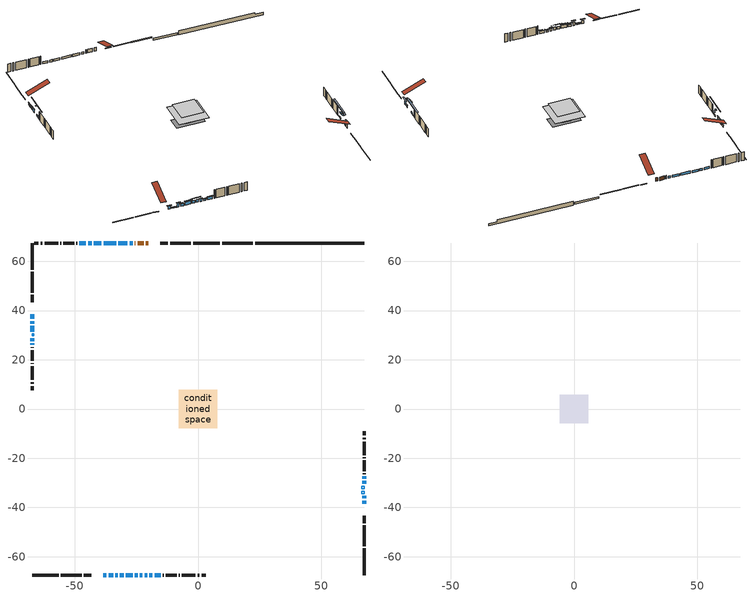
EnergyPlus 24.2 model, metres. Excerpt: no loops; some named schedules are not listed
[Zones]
conditioned space
 floor outside (Floor1 construction): -0.98,-0.98 -0.98,0.98 0.98,0.98 0.98,-0.98 z1.07
 floor outside (Floor2 construction): -1,-1 -1,1 1,1 1,-1 z1.07
 floor adiabatic (Floor4 construction): -2.47,-2.47 -2.47,2.47 2.47,2.47 2.47,-2.47 z1.07
 floor adiabatic (AdiabaticFloorConstruction): -7.79,-7.79 -7.79,7.79 7.79,7.79 7.79,-7.79 z3.51
 floor foundation (Slab1 construction): -7.39,-3.65 -7.39,3.65 7.39,3.65 7.39,-3.65 z-1.37
 floor foundation (Slab2 construction): -2.47,-2.47 -2.47,2.47 2.47,2.47 2.47,-2.47 z-0.87
 wall outside (RimJoist1 construction): 8.86,67.41 -1.97,67.41 / -67.41,-67.41 -56.58,-67.41 / -67.41,67.41 -67.41,56.58 / 67.41,-67.41 67.41,-56.58 z1.07:1.37
 wall outside (RimJoist2 construction): -2.9,67.41 -11.3,67.41 / -55.66,-67.41 -47.25,-67.41 / -67.41,55.66 -67.41,47.25 / 67.41,-55.66 67.41,-47.25 z1.07:1.37
 wall outside (RimJoist3 construction): -12.23,67.41 -15.29,67.41 / -46.33,-67.41 -43.26,-67.41 / -67.41,46.33 -67.41,43.26 / 67.41,-46.33 67.41,-43.26 z1.07:1.37
 wall outside (AdiabaticWallConstruction 1): -20.17,67.41 -21.17,67.41 / -22.1,67.41 -24.48,67.41 / -25.41,67.41 -25.64,67.41 z1.07:3.1
 wall outside (AdiabaticWallConstruction): 67.41,-38.38 67.41,-37.16 / -33.58,-67.41 -32.66,-67.41 z1.07:3.2; -67.41,38.38 -67.41,36.55 z1.07:2.14; -67.41,35.62 -67.41,34.71 / -21.62,-67.41 -20.7,-67.41 / -17.62,-67.41 -15.18,-67.41 z1.07:2.59; -38.38,-67.41 -37.26,-67.41 / -25.61,-67.41 -24.49,-67.41 z1.07:2.75; -36.34,-67.41 -34.5,-67.41 z1.07:1.38; -26.56,67.41 -27.78,67.41 / -28.71,67.41 -32.37,67.41 / -33.3,67.41 -38.33,67.41 / 67.41,-36.23 67.41,-35.32 / -31.73,-67.41 -30.21,-67.41 / -39.26,67.41 -42.3,67.41 / -43.23,67.41 -44.57,67.41 / -45.5,67.41 -48.16,67.41 z1.07:2.29; -29.28,-67.41 -26.54,-67.41 z1.07:2.9; -67.41,33.78 -67.41,31.39 / -23.56,-67.41 -22.54,-67.41 z1.07:2.8; 67.41,-30.42 67.41,-29.2 / -67.41,28.79 -67.41,27.57 / -19.77,-67.41 -18.55,-67.41 / -67.41,26.64 -67.41,26.03 z1.07:1.99; 67.41,-28.27 67.41,-27.35 z1.07:1.48
 wall outside (Wall1 construction): -49.09,67.41 -49.35,67.41 / -14.26,-67.41 -14,-67.41 / -67.41,25.1 -67.41,24.84 / 67.41,-26.43 67.41,-26.17 z1.07:5.95
 wall outside (Wall2 construction): -50.28,67.41 -54.66,67.41 / -13.07,-67.41 -8.68,-67.41 / -67.41,23.91 -67.41,19.53 / 67.41,-25.24 67.41,-20.85 z1.07:5.95
 wall outside (Wall3 construction): -55.59,67.41 -55.86,67.41 / -7.76,-67.41 -7.48,-67.41 / -67.41,18.6 -67.41,18.33 / 67.41,-19.93 67.41,-19.65 z1.07:5.95
 wall outside (Wall4 construction): -56.79,67.41 -62.31,67.41 / -6.55,-67.41 -1.04,-67.41 / -67.41,17.4 -67.41,11.88 / 67.41,-18.72 67.41,-13.21 z1.07:5.95
 wall outside (Wall5 construction): -63.24,67.41 -63.93,67.41 / -0.11,-67.41 0.58,-67.41 / -67.41,10.95 -67.41,10.26 / 67.41,-12.28 67.41,-11.59 z1.07:5.95
 wall outside (Wall6 construction): -64.86,67.41 -66.48,67.41 / 1.51,-67.41 3.14,-67.41 / -67.41,9.33 -67.41,7.71 / 67.41,-10.66 67.41,-9.03 z1.07:5.95
 wall foundation (FoundationWall1 construction): 23.22,67.41,-1.37 23.22,67.41,1.07 62.99,67.41,1.07 62.99,67.41,-0.02 67.41,67.41,-0.02 67.41,67.41,-1.37
 wall foundation (FoundationWall2 construction): 22.29,67.41 9.79,67.41 z-0.87:0.3
 window (WindowConstruction): 67.41,-38.38 67.41,-37.16 z1.07:3.2
 window (WindowConstruction 9): -67.41,38.38 -67.41,36.55 z1.07:2.14
 window (WindowConstruction 10): -67.41,35.62 -67.41,34.71 z1.07:2.59
 window (WindowConstruction 17): -38.38,-67.41 -37.26,-67.41 z1.07:2.75
 window (WindowConstruction 18): -36.33,-67.41 -34.51,-67.41 z1.07:1.37
 window (WindowConstruction 19): -26.56,67.41 -27.78,67.41 z1.07:2.29
 window (WindowConstruction 11): -28.71,67.41 -32.37,67.41 z1.07:2.29
 window (WindowConstruction 12): -33.3,67.41 -38.33,67.41 z1.07:2.29
 window (WindowConstruction 13): -33.58,-67.41 -32.66,-67.41 z1.07:3.2
 window (WindowConstruction 1): 67.41,-36.23 67.41,-35.32 z1.07:2.29
 window (WindowConstruction 14): -31.73,-67.41 -30.21,-67.41 z1.07:2.29
 window (WindowConstruction 15): -29.28,-67.41 -26.54,-67.41 z1.07:2.9
 window (WindowConstruction 16): -67.41,33.78 -67.41,31.39 z1.07:2.8
 window (WindowConstruction 24): -25.61,-67.41 -24.49,-67.41 z1.07:2.75
 window (WindowConstruction 20): 67.41,-30.42 67.41,-29.2 z1.07:1.98
 window (WindowConstruction 2): -39.26,67.41 -42.3,67.41 z1.07:2.29
 window (WindowConstruction 21): 67.41,-28.27 67.41,-27.36 z1.07:1.48
 window (WindowConstruction 22): -23.56,-67.41 -22.54,-67.41 z1.07:2.8
 window (WindowConstruction 23): -67.41,28.79 -67.41,27.57 z1.07:1.98
 window (WindowConstruction 3): -43.23,67.41 -44.57,67.41 z1.07:2.29
 window (WindowConstruction 4): -45.5,67.41 -48.16,67.41 z1.07:2.29
 window (WindowConstruction 5): -21.62,-67.41 -20.7,-67.41 z1.07:2.59
 window (WindowConstruction 6): -19.77,-67.41 -18.55,-67.41 z1.07:1.98
 window (WindowConstruction 7): -17.62,-67.41 -15.19,-67.41 z1.07:2.59
 window (WindowConstruction 8): -67.41,26.64 -67.41,26.03 z1.07:1.98
 door (Door): -20.17,67.41 -21.17,67.41 z1.07:3.1
 door (Door 1): -22.1,67.41 -24.48,67.41 z1.07:3.1
 door (Door 2): -25.41,67.41 -25.63,67.41 z1.07:3.1
 ceiling adiabatic (AdiabaticFloorConstruction): 7.79,-7.79 7.79,7.79 -7.79,7.79 -7.79,-7.79 z3.51
 roof outside (AdiabaticRoofConstruction): -67.41,29.71,5.95 -66.72,29.71,6.23 -66.72,30.46,6.23 -67.41,30.46,5.95; 67.41,-33.33,5.95 66.44,-33.33,6.35 66.44,-34.39,6.35 67.41,-34.39,5.95; 67.41,-31.35,5.95 66.44,-31.35,6.35 66.44,-32.4,6.35 67.41,-32.4,5.95
 skylight (SkylightConstruction): -67.41,29.72,5.95 -66.72,29.72,6.23 -66.72,30.46,6.23 -67.41,30.46,5.95
 skylight (SkylightConstruction 1): 67.41,-33.33,5.95 66.44,-33.33,6.35 66.44,-34.39,6.35 67.41,-34.39,5.95
 skylight (SkylightConstruction 2): 67.41,-31.35,5.95 66.44,-31.35,6.35 66.44,-32.4,6.35 67.41,-32.4,5.95
attic - vented
 floor to conditioned space (Floor3 construction Reversed): -5.81,-5.81 -5.81,5.81 5.81,5.81 5.81,-5.81 z5.95
 roof outside (Roof1 construction): -19.24,67.41,5.95 -19.24,56.24,10.6 -16.22,56.24,10.6 -16.22,67.41,5.95; -39.31,-67.41,5.95 -39.31,-56.24,10.6 -42.33,-56.24,10.6 -42.33,-67.41,5.95; -67.41,39.31,5.95 -56.24,39.31,10.6 -56.24,42.33,10.6 -67.41,42.33,5.95; 67.41,-39.31,5.95 56.24,-39.31,10.6 56.24,-42.33,10.6 67.41,-42.33,5.95
shading: 67.41,-35.94 67.41,-39.6 68.02,-39.6 68.02,-35.94 z4.42; -67.41,36.25 -67.41,38.68 -67.71,38.68 -67.71,36.25 z2.44; -67.41,34.41 -67.41,35.92 -68.02,35.92 -68.02,34.41 z2.89; -36.65,-67.41 -38.99,-67.41 -38.99,-68.02 -36.65,-68.02 z3.36; -34.21,-67.41 -36.63,-67.41 -36.63,-68.02 -34.21,-68.02 z1.67; -32.05,-67.41 -34.19,-67.41 -34.19,-68.02 -32.05,-68.02 z3.81; 67.41,-35.02 67.41,-36.53 68.02,-36.53 68.02,-35.02 z2.59; -29.6,-67.41 -32.34,-67.41 -32.34,-67.71 -29.6,-67.71 z2.9; -25.93,-67.41 -29.89,-67.41 -29.89,-67.71 -25.93,-67.71 z3.51; -67.41,31.09 -67.41,34.08 -67.71,34.08 -67.71,31.09 z3.1; -23.27,-67.41 -26.83,-67.41 -26.83,-67.71 -23.27,-67.71 z3.97; 67.41,-24.32 67.41,-35.3 68.02,-35.3 68.02,-24.32 z6.86; 67.41,-21.56 67.41,-34.06 68.02,-34.06 68.02,-21.56 z7.27; -21.33,-67.41 -24.78,-67.41 -24.78,-67.71 -21.33,-67.71 z4.02; -67.41,21.47 -67.41,34.89 -67.71,34.89 -67.71,21.47 z8.08; -20.4,-67.41 -21.91,-67.41 -21.91,-68.02 -20.4,-68.02 z2.89; -18.25,-67.41 -20.07,-67.41 -20.07,-68.02 -18.25,-68.02 z2.28; -14.89,-67.41 -17.92,-67.41 -17.92,-67.71 -14.89,-67.71 z2.89; -67.41,25.73 -67.41,26.94 -68.02,26.94 -68.02,25.73 z2.28
[Building]
Building 1: Terrain=Suburbs
[Site:Location]
Vancouver Intl AP_BC: Latitude {deg}=49.19; Longitude {deg}=-123.18; Time Zone {hr}=-8; Elevation {m}=4; Keep Site Location Information=Yes
[Site:GroundTemperature:Shallow]
8.06451, 6.96315, 6.87495, 7.3976, 9.49575, 11.5841, 13.3946, 14.5416, 14.639, 13.7062, 11.9418, 9.91751
[Site:WaterMainsTemperature]
Calculation Method=Schedule; Temperature Schedule=mains temperature schedule
[Material] Roughness=Rough; Thermal Absorptance=0.9
Name | Thickness {m} | Conductivity {W/m-K} | Density {kg/m3} | Specific Heat {J/kg-K} | Solar Absorptance | Visible Absorptance
asphalt or fiberglass shingles | 0.00635 | 0.162714 | 1121.4 | 1465.45 | 0.4 | 0.4
asphalt or fiberglass shingles 1 | 0.00635 | 0.162714 | 1121.4 | 1465.45 | 0.7 | 0.7
ceiling loosefill ins | 0.254 | 0.0480833 | 16.02 | 1046.75 | 0.7 | 0.7
ceiling stud and cavity | 0.1397 | 0.13334 | 65.682 | 1177.47 | 0.7 | 0.7
concrete 4.0 in. | 0.1016 | 1.803125 | 2242.8 | 837.4 | 0.7 | 0.7
concrete 8.0 in. | 0.2032 | 1.803125 | 2242.8 | 837.4 | 0.7 | 0.7
door material | 0.04445 | 0.0639163 | 512.64 | 1214.23 | 0.7 | 0.7
door material 1 | 0.04445 | 0.188738 | 512.64 | 1214.23 | 0.7 | 0.7
exterior vertical ins | 0.0445518 | 0.029427 | 32.04 | 1214.23 | 0.7 | 0.7
exterior vertical ins 1 | 0.0126433 | 0.029427 | 32.04 | 1214.23 | 0.7 | 0.7
floor covering | 0.0127 | 0.0433444 | 54.468 | 1339.84 | 0.6 | 0.6
floor covering 1 | 0.0127 | 9.015625 | 54.468 | 1339.84 | 0.6 | 0.6
floor rigid ins; rim joist rigid ins; wall rigid ins | 0.051816 | 0.029427 | 32.04 | 1214.23 | 0.7 | 0.7
floor rigid ins 1; roof rigid ins; wall rigid ins 1 | 0.512978 | 0.029427 | 32.04 | 1214.23 | 0.7 | 0.7
floor stud and cavity | 0.1397 | 0.0954497 | 92.3553 | 1139.71 | 0.7 | 0.7
floor stud and cavity 1 | 0.1397 | 0.0955647 | 92.3553 | 1139.71 | 0.7 | 0.7
floor stud and cavity 2 | 0.0889 | 0.234607 | 50.32683 | 1063.81 | 0.7 | 0.7
floor stud and cavity 3 | 0.1397 | 1.75129 | 37.0049 | 1207.88 | 0.7 | 0.7
furniture material conditioned space 1 | 0.1524 | 0.115458 | 640.8 | 1214.23 | 0.6 | 0.6
gypsum board | 0.0127 | 0.160291 | 801 | 837.4 | 0.6 | 0.6
gypsum board 1 | 0.0127 | 0.160291 | 801 | 837.4 | 0.7 | 0.7
osb sheathing 0.5 in. | 0.0127 | 0.115458 | 512.64 | 1214.23 | 0.7 | 0.7
osb sheathing 0.75 in. | 0.01905 | 0.115458 | 512.64 | 1214.23 | 0.7 | 0.7
osb sheathing 2.0 in. | 0.0508 | 0.115458 | 512.64 | 1214.23 | 0.7 | 0.7
rim joist stud and cavity | 0.0508 | 0.0440068 | 125.044 | 1163.47 | 0.6 | 0.6
rim joist stud and cavity 1 | 0.0508 | 0.0444133 | 125.044 | 1163.47 | 0.6 | 0.6
roof stud and cavity | 0.18415 | 1.78686 | 37.0049 | 1207.88 | 0.6 | 0.6
wall stud and cavity | 0.1397 | 0.0944506 | 139.0536 | 1170.24 | 0.7 | 0.7
wall stud and cavity 1 | 0.1397 | 0.297156 | 139.0536 | 1170.24 | 0.7 | 0.7
wall stud and cavity 2 | 0.1397 | 0.0975873 | 139.0536 | 1170.24 | 0.7 | 0.7
wall stud and cavity 3 | 0.1397 | 0.280355 | 139.0536 | 1170.24 | 0.7 | 0.7
wall stud and cavity 4 | 0.1397 | 0.0726541 | 139.0536 | 1170.24 | 0.7 | 0.7
wall stud and cavity 5 | 0.1397 | 0.523232 | 139.0536 | 1170.24 | 0.7 | 0.7
wall stud and cavity 6 | 0.0889 | 0.380278 | 52.3479 | 1209.89 | 0.7 | 0.7
wall stud and cavity 7 | 0.0889 | 0.391764 | 83.0341 | 1211.67 | 0.7 | 0.7
wood siding | 0.0254 | 0.102417 | 544.68 | 1172.36 | 0.4 | 0.4
wood siding 1; wood siding 2; wood siding 3 | 0.0254 | 0.102417 | 544.68 | 1172.36 | 0.7 | 0.7
[WindowMaterial:SimpleGlazingSystem]
Name | U-Factor {W/m2-K} | Solar Heat Gain Coefficient
SkylightMaterial | 3.20508 | 0.6854
SkylightMaterial 1 | 2.95286 | 0.7073
WindowMaterial | 5.868213 | 0.78
WindowMaterial 1 | 2.78165 | 0.58
WindowMaterial 10 | 2.78676 | 0.61
WindowMaterial 11 | 2.78847 | 0.62
WindowMaterial 12 | 2.79698 | 0.67
WindowMaterial 13 | 2.79528 | 0.66
WindowMaterial 14 | 2.76632 | 0.62
WindowMaterial 15 | 2.739635 | 0.54
WindowMaterial 16 | 2.742474 | 0.55
WindowMaterial 17 | 5.64904 | 0.74
WindowMaterial 18 | 2.742474 | 0.56
WindowMaterial 19 | 2.76291 | 0.61
WindowMaterial 2 | 2.79471 | 0.65
WindowMaterial 3 | 2.78052 | 0.67
WindowMaterial 4 | 2.79414 | 0.65
WindowMaterial 5 | 2.77768 | 0.66
WindowMaterial 6 | 2.76859 | 0.5
WindowMaterial 7 | 2.78847 | 0.61
WindowMaterial 8 | 2.796415 | 0.66
WindowMaterial 9 | 2.79812 | 0.68
[Construction]
AdiabaticFloorConstruction: floor stud and cavity 3, floor rigid ins 1, osb sheathing 0.75 in., floor covering
AdiabaticRoofConstruction: asphalt or fiberglass shingles 1, roof rigid ins, osb sheathing 0.75 in., roof stud and cavity
AdiabaticWallConstruction: wood siding 2, wall rigid ins 1, wall stud and cavity 6, gypsum board
AdiabaticWallConstruction 1: wood siding 3, wall rigid ins 1, wall stud and cavity 6, gypsum board
Door; Door 2: door material
Door 1: door material 1
Floor1 construction: floor stud and cavity, floor rigid ins, osb sheathing 0.75 in., floor covering
Floor2 construction: floor stud and cavity 1, floor rigid ins, osb sheathing 0.75 in., floor covering
Floor3 construction Reversed: gypsum board, ceiling stud and cavity, ceiling loosefill ins
Floor4 construction: floor stud and cavity 2, floor covering 1
FoundationWall1 construction; FoundationWall2 construction: concrete 8.0 in., gypsum board 1
furniture construction conditioned space 1: furniture material conditioned space 1
PartitionWallConstruction: gypsum board, wall stud and cavity 7, gypsum board
RimJoist1 construction; RimJoist2 construction: wood siding 1, rim joist rigid ins, osb sheathing 2.0 in., rim joist stud and cavity
RimJoist3 construction: wood siding 1, rim joist rigid ins, osb sheathing 2.0 in., rim joist stud and cavity 1
Roof1 construction: asphalt or fiberglass shingles
SkylightConstruction; SkylightConstruction 1: SkylightMaterial
SkylightConstruction 2: SkylightMaterial 1
Slab1 construction; Slab2 construction: concrete 4.0 in.
Wall1 construction: wood siding, osb sheathing 0.5 in., wall stud and cavity, gypsum board
Wall2 construction: wood siding, wall rigid ins, osb sheathing 0.5 in., wall stud and cavity 1, gypsum board
Wall3 construction: wood siding, osb sheathing 0.5 in., wall stud and cavity 2, gypsum board
Wall4 construction: wood siding, wall rigid ins, osb sheathing 0.5 in., wall stud and cavity 3, gypsum board
Wall5 construction: wood siding, osb sheathing 0.5 in., wall stud and cavity 4, gypsum board
Wall6 construction: wood siding, wall rigid ins, osb sheathing 0.5 in., wall stud and cavity 5, gypsum board
WindowConstruction: WindowMaterial
WindowConstruction 1; WindowConstruction 23; WindowConstruction 6: WindowMaterial 1
WindowConstruction 10; WindowConstruction 5: WindowMaterial 5
WindowConstruction 11: WindowMaterial 8
WindowConstruction 12: WindowMaterial 9
WindowConstruction 13: WindowMaterial 10
WindowConstruction 14: WindowMaterial 11
WindowConstruction 15: WindowMaterial 12
WindowConstruction 16: WindowMaterial 13
WindowConstruction 17; WindowConstruction 24: WindowMaterial 14
WindowConstruction 18: WindowMaterial 15
WindowConstruction 19: WindowMaterial 16
WindowConstruction 2; WindowConstruction 7: WindowMaterial 2
WindowConstruction 20: WindowMaterial 17
WindowConstruction 21: WindowMaterial 18
WindowConstruction 22: WindowMaterial 19
WindowConstruction 3: WindowMaterial 3
WindowConstruction 4: WindowMaterial 4
WindowConstruction 8: WindowMaterial 6
WindowConstruction 9: WindowMaterial 7
[Zone] Multiplier=1; Part of Total Floor Area=Yes
Name | Volume {m3}
attic - vented | 103.637
conditioned space | 971.7
[Space]
Name | Zone | Volume {m3}
attic - vented 1 | attic - vented | 103.637
conditioned space 1 | conditioned space | 971.7
[ZoneInfiltration:EffectiveLeakageArea]
infil attic - vented 1: Zone or Space=attic - vented 1; Schedule=Always On Discrete; Effective Air Leakage Area {cm2}=5584.67; Stack Coefficient=0.000323656; Wind Coefficient=1.21552e-05
[ZoneMixing]
whole house fan mix: Zone or Space=attic - vented; Schedule=Always On Continuous; Design Flow Rate Calculation Method=Flow/Zone; Design Flow Rate {m3/s}=0; Source Zone or Space=conditioned space
[SurfaceProperty:ExposedFoundationPerimeter] Exposed Perimeter Calculation Method=TotalExposedPerimeter
Name | Total Exposed Perimeter {m}
Slab1 | 44.196
Slab2 | 12.497
[InternalMass] Zone or ZoneList=conditioned space; Space or SpaceList=conditioned space 1
Name | Construction | Surface Area {m2}
furniture mass conditioned space 1 | furniture construction conditioned space 1 | 162.924
partition wall mass | PartitionWallConstruction | 382.85
[Lights]
interior lighting: Zone or ZoneList or Space or SpaceList=conditioned space 1; Schedule=interior lighting schedule; Design Level Calculation Method=LightingLevel; Lighting Level {W}=343.2; Return Air Fraction=0; Fraction Radiant=0.6; Fraction Visible=0.2; Fraction Replaceable=1
[People]
occupants: Zone or ZoneList or Space or SpaceList=conditioned space 1; Number of People Schedule=occupants schedule; Number of People Calculation Method=People; Number of People=3; Fraction Radiant=0.314171; Sensible Heat Fraction=0.56303; Activity Level Schedule=occupants activity schedule; Carbon Dioxide Generation Rate {m3/s-W}=0; Enable ASHRAE 55 Comfort Warnings=No; Mean Radiant Temperature Calculation Type=EnclosureAveraged
[ElectricEquipment] Zone or ZoneList or Space or SpaceList=conditioned space 1; Design Level Calculation Method=EquipmentLevel
Name | Schedule | Design Level {W} | Fraction Latent | Fraction Radiant | Fraction Lost
clothes dryer | clothes dryer schedule | 140.772 | 0.015 | 0.081 | 0.85
clothes washer | clothes washer schedule | 32.1985 | 0.03 | 0.162 | 0.7
cooking range | cooking range schedule | 215.147 | 0.08 | 0.432 | 0.2
dishwasher | dishwasher schedule | 66.8632 | 0.3 | 0.18 | 0.4
fridge | fridge schedule | 72.9452 | 0 | 0.6 | 0
mech vent bath fan 0 | mech vent bath fan 0 schedule | 25.1 | 0 | 0 | 1
mech vent bath fan 1 | mech vent bath fan 1 schedule | 25.1 | 0 | 0 | 1
mech vent house fan | mech vent house fan schedule | 0 | 0 | 0 | 1
mech vent house fan cfis | mech vent house fan cfis schedule | 0 | 0 | 0 | 0
mech vent range fan 0 | mech vent range fan 0 schedule | 57 | 0 | 0 | 1
misc plug loads | misc plug loads schedule | 494.7 | 0.045 | 0.513 | 0.1
whole house fan | Always On Discrete | 0 | 0 | 0 | 1
[OtherEquipment] Zone or ZoneList or Space or SpaceList=conditioned space 1; Design Level Calculation Method=EquipmentLevel
Name | Fuel Type | Schedule | Design Level {W} | Fraction Latent | Fraction Radiant | Fraction Lost
clothes dryer 1 | Electricity | clothes dryer schedule | 0 | 0.015 | 0.081 | 0.85
cooking range 1 | Electricity | cooking range schedule | 0 | 0.08 | 0.432 | 0.2
general water use latent | None | general water use schedule | 62.594 | 1 | 0 | 0
general water use sensible | None | general water use schedule | -61.6891 | 0 | 0.6 | 0
mech vent house fan latent load | None | Always On Discrete | 0 | 1 | 0 | 0
mech vent house fan sensible load | None | Always On Discrete | 0 | 0 | 0 | 0
water heater energy adjustment1 | NaturalGas | Always On Discrete | 0.01 | 0 | 0 | 1
[ZoneInfiltration:DesignFlowRate] Zone or ZoneList or Space or SpaceList=conditioned space 1; Schedule=Always On Discrete; Design Flow Rate Calculation Method=Flow/Zone; Design Flow Rate {m3/s}=0
infil flow; natural vent flow; whole house fan flow
[Foundation:Kiva] Initial Indoor Air Temperature {C}=18; Wall Depth Below Slab {m}=0.2032; Custom Block X Position 1 {m}=0.2159; Custom Block Z Position 1 {m}=0
Name | Wall Height Above Grade {m} | Custom Block Material Name 1 | Custom Block Depth 1 {m}
Foundation Kiva 1 | 1.06997 | exterior vertical ins | 2.43998
Foundation Kiva 2 | 0.300015 | exterior vertical ins 1 | 1.17001
[Foundation:Kiva:Settings]
Soil Conductivity {W/m-K}=0.849921; Soil Density {kg/m3}=1842.3; Soil Specific Heat {J/kg-K}=418.7; Ground Solar Absorptivity=0.9; Ground Thermal Absorptivity=0.9; Ground Surface Roughness {m}=0.03; Far-Field Width {m}=40; Deep-Ground Boundary Condition=ZeroFlux; Deep-Ground Depth {m}=40; Minimum Cell Dimension {m}=0.2; Maximum Cell Growth Coefficient=3; Simulation Timestep=Timestep
[Exterior:Lights]
exterior lighting: Schedule=exterior lighting schedule; Design Level {W}=75.6
[Schedule:Constant]
Name | Hourly Value
Always On Continuous; mech vent house fan schedule; mech vent house fan cfis schedule; Always On Discrete | 1
occupants activity schedule | 117.228
fridge schedule | 0
[Schedule:Week:Daily]
interior lighting schedule Week Rule - Jan1-Jan27: interior lighting schedule day, interior lighting schedule day, interior lighting schedule day, interior lighting schedule day, interior lighting schedule day, interior lighting schedule day, interior lighting schedule day, interior lighting schedule default day, interior lighting schedule default day, interior lighting schedule default day, interior lighting schedule default day, interior lighting schedule default day
interior lighting schedule Week Rule - Jan28-Feb3: interior lighting schedule day, interior lighting schedule day, interior lighting schedule day, interior lighting schedule day, interior lighting schedule day 1, interior lighting schedule day 1, interior lighting schedule day 1, interior lighting schedule default day, interior lighting schedule default day, interior lighting schedule default day, interior lighting schedule default day, interior lighting schedule default day
interior lighting schedule Week Rule - Feb4-Feb24: interior lighting schedule day 1, interior lighting schedule day 1, interior lighting schedule day 1, interior lighting schedule day 1, interior lighting schedule day 1, interior lighting schedule day 1, interior lighting schedule day 1, interior lighting schedule default day, interior lighting schedule default day, interior lighting schedule default day, interior lighting schedule default day, interior lighting schedule default day
interior lighting schedule Week Rule - Feb25-Mar3: interior lighting schedule day 1, interior lighting schedule day 1, interior lighting schedule day 1, interior lighting schedule day 1, interior lighting schedule day 2, interior lighting schedule day 2, interior lighting schedule day 2, interior lighting schedule default day, interior lighting schedule default day, interior lighting schedule default day, interior lighting schedule default day, interior lighting schedule default day
interior lighting schedule Week Rule - Mar4-Mar31: interior lighting schedule day 2, interior lighting schedule day 2, interior lighting schedule day 2, interior lighting schedule day 2, interior lighting schedule day 2, interior lighting schedule day 2, interior lighting schedule day 2, interior lighting schedule default day, interior lighting schedule default day, interior lighting schedule default day, interior lighting schedule default day, interior lighting schedule default day
interior lighting schedule Week Rule - Apr1-Apr28: interior lighting schedule day 3, interior lighting schedule day 3, interior lighting schedule day 3, interior lighting schedule day 3, interior lighting schedule day 3, interior lighting schedule day 3, interior lighting schedule day 3, interior lighting schedule default day, interior lighting schedule default day, interior lighting schedule default day, interior lighting schedule default day, interior lighting schedule default day
interior lighting schedule Week Rule - Apr29-May5: interior lighting schedule day 3, interior lighting schedule day 3, interior lighting schedule day 4, interior lighting schedule day 4, interior lighting schedule day 4, interior lighting schedule day 4, interior lighting schedule day 4, interior lighting schedule default day, interior lighting schedule default day, interior lighting schedule default day, interior lighting schedule default day, interior lighting schedule default day
interior lighting schedule Week Rule - May6-May26: interior lighting schedule day 4, interior lighting schedule day 4, interior lighting schedule day 4, interior lighting schedule day 4, interior lighting schedule day 4, interior lighting schedule day 4, interior lighting schedule day 4, interior lighting schedule default day, interior lighting schedule default day, interior lighting schedule default day, interior lighting schedule default day, interior lighting schedule default day
interior lighting schedule Week Rule - May27-Jun2: interior lighting schedule day 4, interior lighting schedule day 4, interior lighting schedule day 4, interior lighting schedule day 4, interior lighting schedule day 4, interior lighting schedule day 5, interior lighting schedule day 5, interior lighting schedule default day, interior lighting schedule default day, interior lighting schedule default day, interior lighting schedule default day, interior lighting schedule default day
interior lighting schedule Week Rule - Jun3-Jun30: interior lighting schedule day 5, interior lighting schedule day 5, interior lighting schedule day 5, interior lighting schedule day 5, interior lighting schedule day 5, interior lighting schedule day 5, interior lighting schedule day 5, interior lighting schedule default day, interior lighting schedule default day, interior lighting schedule default day, interior lighting schedule default day, interior lighting schedule default day
interior lighting schedule Week Rule - Jul1-Jul28: interior lighting schedule day 6, interior lighting schedule day 6, interior lighting schedule day 6, interior lighting schedule day 6, interior lighting schedule day 6, interior lighting schedule day 6, interior lighting schedule day 6, interior lighting schedule default day, interior lighting schedule default day, interior lighting schedule default day, interior lighting schedule default day, interior lighting schedule default day
interior lighting schedule Week Rule - Jul29-Aug4: interior lighting schedule day 6, interior lighting schedule day 6, interior lighting schedule day 6, interior lighting schedule day 7, interior lighting schedule day 7, interior lighting schedule day 7, interior lighting schedule day 7, interior lighting schedule default day, interior lighting schedule default day, interior lighting schedule default day, interior lighting schedule default day, interior lighting schedule default day
interior lighting schedule Week Rule - Aug5-Aug25: interior lighting schedule day 7, interior lighting schedule day 7, interior lighting schedule day 7, interior lighting schedule day 7, interior lighting schedule day 7, interior lighting schedule day 7, interior lighting schedule day 7, interior lighting schedule default day, interior lighting schedule default day, interior lighting schedule default day, interior lighting schedule default day, interior lighting schedule default day
interior lighting schedule Week Rule - Aug26-Sep1: interior lighting schedule day 7, interior lighting schedule day 7, interior lighting schedule day 7, interior lighting schedule day 7, interior lighting schedule day 7, interior lighting schedule day 7, interior lighting schedule day 8, interior lighting schedule default day, interior lighting schedule default day, interior lighting schedule default day, interior lighting schedule default day, interior lighting schedule default day
interior lighting schedule Week Rule - Sep2-Sep29: interior lighting schedule day 8, interior lighting schedule day 8, interior lighting schedule day 8, interior lighting schedule day 8, interior lighting schedule day 8, interior lighting schedule day 8, interior lighting schedule day 8, interior lighting schedule default day, interior lighting schedule default day, interior lighting schedule default day, interior lighting schedule default day, interior lighting schedule default day
interior lighting schedule Week Rule - Sep30-Oct6: interior lighting schedule day 8, interior lighting schedule day 9, interior lighting schedule day 9, interior lighting schedule day 9, interior lighting schedule day 9, interior lighting schedule day 9, interior lighting schedule day 9, interior lighting schedule default day, interior lighting schedule default day, interior lighting schedule default day, interior lighting schedule default day, interior lighting schedule default day
interior lighting schedule Week Rule - Oct7-Oct27: interior lighting schedule day 9, interior lighting schedule day 9, interior lighting schedule day 9, interior lighting schedule day 9, interior lighting schedule day 9, interior lighting schedule day 9, interior lighting schedule day 9, interior lighting schedule default day, interior lighting schedule default day, interior lighting schedule default day, interior lighting schedule default day, interior lighting schedule default day
interior lighting schedule Week Rule - Oct28-Nov3: interior lighting schedule day 9, interior lighting schedule day 9, interior lighting schedule day 9, interior lighting schedule day 9, interior lighting schedule day 10, interior lighting schedule day 10, interior lighting schedule day 10, interior lighting schedule default day, interior lighting schedule default day, interior lighting schedule default day, interior lighting schedule default day, interior lighting schedule default day
interior lighting schedule Week Rule - Nov4-Nov24: interior lighting schedule day 10, interior lighting schedule day 10, interior lighting schedule day 10, interior lighting schedule day 10, interior lighting schedule day 10, interior lighting schedule day 10, interior lighting schedule day 10, interior lighting schedule default day, interior lighting schedule default day, interior lighting schedule default day, interior lighting schedule default day, interior lighting schedule default day
interior lighting schedule Week Rule - Nov25-Dec1: interior lighting schedule day 10, interior lighting schedule day 10, interior lighting schedule day 10, interior lighting schedule day 10, interior lighting schedule day 10, interior lighting schedule day 10, interior lighting schedule day 11, interior lighting schedule default day, interior lighting schedule default day, interior lighting schedule default day, interior lighting schedule default day, interior lighting schedule default day
interior lighting schedule Week Rule - Dec2-Dec31: interior lighting schedule day 11, interior lighting schedule day 11, interior lighting schedule day 11, interior lighting schedule day 11, interior lighting schedule day 11, interior lighting schedule day 11, interior lighting schedule day 11, interior lighting schedule default day, interior lighting schedule default day, interior lighting schedule default day, interior lighting schedule default day, interior lighting schedule default day
occupants schedule Week Rule - Jan1-Dec31: occupants schedule day, occupants schedule day, occupants schedule day, occupants schedule day, occupants schedule day, occupants schedule day, occupants schedule day, occupants schedule default day, occupants schedule default day, occupants schedule default day, occupants schedule default day, occupants schedule default day
clothes dryer schedule Week Rule - Jan1-Dec31: clothes dryer schedule day, clothes dryer schedule day, clothes dryer schedule day, clothes dryer schedule day, clothes dryer schedule day, clothes dryer schedule day, clothes dryer schedule day, clothes dryer schedule default day, clothes dryer schedule default day, clothes dryer schedule default day, clothes dryer schedule default day, clothes dryer schedule default day
clothes washer schedule Week Rule - Jan1-Dec31: clothes washer schedule day, clothes washer schedule day, clothes washer schedule day, clothes washer schedule day, clothes washer schedule day, clothes washer schedule day, clothes washer schedule day, clothes washer schedule default day, clothes washer schedule default day, clothes washer schedule default day, clothes washer schedule default day, clothes washer schedule default day
cooking range schedule Week Rule - Jan1-Dec31: cooking range schedule day, cooking range schedule day, cooking range schedule day, cooking range schedule day, cooking range schedule day, cooking range schedule day, cooking range schedule day, cooking range schedule default day, cooking range schedule default day, cooking range schedule default day, cooking range schedule default day, cooking range schedule default day
dishwasher schedule Week Rule - Jan1-Dec31: dishwasher schedule day, dishwasher schedule day, dishwasher schedule day, dishwasher schedule day, dishwasher schedule day, dishwasher schedule day, dishwasher schedule day, dishwasher schedule default day, dishwasher schedule default day, dishwasher schedule default day, dishwasher schedule default day, dishwasher schedule default day
[Schedule:Year]
interior lighting schedule: interior lighting schedule Week Rule - Jan1-Jan27, 1, 1, 1, 27, interior lighting schedule Week Rule - Jan28-Feb3, 1, 28, 2, 3, interior lighting schedule Week Rule - Feb4-Feb24, 2, 4, 2, 24, interior lighting schedule Week Rule - Feb25-Mar3, 2, 25, 3, 3, interior lighting schedule Week Rule - Mar4-Mar31, 3, 4, 3, 31, interior lighting schedule Week Rule - Apr1-Apr28, 4, 1, 4, 28, interior lighting schedule Week Rule - Apr29-May5, 4, 29, 5, 5, interior lighting schedule Week Rule - May6-May26, 5, 6, 5, 26, interior lighting schedule Week Rule - May27-Jun2, 5, 27, 6, 2, interior lighting schedule Week Rule - Jun3-Jun30, 6, 3, 6, 30, interior lighting schedule Week Rule - Jul1-Jul28, 7, 1, 7, 28, interior lighting schedule Week Rule - Jul29-Aug4, 7, 29, 8, 4, interior lighting schedule Week Rule - Aug5-Aug25, 8, 5, 8, 25, interior lighting schedule Week Rule - Aug26-Sep1, 8, 26, 9, 1, interior lighting schedule Week Rule - Sep2-Sep29, 9, 2, 9, 29, interior lighting schedule Week Rule - Sep30-Oct6, 9, 30, 10, 6, interior lighting schedule Week Rule - Oct7-Oct27, 10, 7, 10, 27, interior lighting schedule Week Rule - Oct28-Nov3, 10, 28, 11, 3, interior lighting schedule Week Rule - Nov4-Nov24, 11, 4, 11, 24, interior lighting schedule Week Rule - Nov25-Dec1, 11, 25, 12, 1, interior lighting schedule Week Rule - Dec2-Dec31, 12, 2, 12, 31
occupants schedule: occupants schedule Week Rule - Jan1-Dec31, 1, 1, 12, 31
clothes dryer schedule: clothes dryer schedule Week Rule - Jan1-Dec31, 1, 1, 12, 31
clothes washer schedule: clothes washer schedule Week Rule - Jan1-Dec31, 1, 1, 12, 31
cooking range schedule: cooking range schedule Week Rule - Jan1-Dec31, 1, 1, 12, 31
dishwasher schedule: dishwasher schedule Week Rule - Jan1-Dec31, 1, 1, 12, 31
mech vent bath fan 0 schedule: mech vent bath fan 0 schedule Week Rule - Jan1-Dec31, 1, 1, 12, 31
mech vent bath fan 1 schedule: mech vent bath fan 1 schedule Week Rule - Jan1-Dec31, 1, 1, 12, 31
mech vent range fan 0 schedule: mech vent range fan 0 schedule Week Rule - Jan1-Dec31, 1, 1, 12, 31
misc plug loads schedule: misc plug loads schedule Week Rule - Jan1-Dec31, 1, 1, 12, 31
general water use schedule: general water use schedule Week Rule - Jan1-Dec31, 1, 1, 12, 31
exterior lighting schedule: exterior lighting schedule Week Rule - Jan1-Jan27, 1, 1, 1, 27, exterior lighting schedule Week Rule - Jan28-Feb3, 1, 28, 2, 3, exterior lighting schedule Week Rule - Feb4-Feb24, 2, 4, 2, 24, exterior lighting schedule Week Rule - Feb25-Mar3, 2, 25, 3, 3, exterior lighting schedule Week Rule - Mar4-Mar31, 3, 4, 3, 31, exterior lighting schedule Week Rule - Apr1-Apr28, 4, 1, 4, 28, exterior lighting schedule Week Rule - Apr29-May5, 4, 29, 5, 5, exterior lighting schedule Week Rule - May6-May26, 5, 6, 5, 26, exterior lighting schedule Week Rule - May27-Jun2, 5, 27, 6, 2, exterior lighting schedule Week Rule - Jun3-Jun30, 6, 3, 6, 30, exterior lighting schedule Week Rule - Jul1-Jul28, 7, 1, 7, 28, exterior lighting schedule Week Rule - Jul29-Aug4, 7, 29, 8, 4, exterior lighting schedule Week Rule - Aug5-Aug25, 8, 5, 8, 25, exterior lighting schedule Week Rule - Aug26-Sep1, 8, 26, 9, 1, exterior lighting schedule Week Rule - Sep2-Sep29, 9, 2, 9, 29, exterior lighting schedule Week Rule - Sep30-Oct6, 9, 30, 10, 6, exterior lighting schedule Week Rule - Oct7-Oct27, 10, 7, 10, 27, exterior lighting schedule Week Rule - Oct28-Nov3, 10, 28, 11, 3, exterior lighting schedule Week Rule - Nov4-Nov24, 11, 4, 11, 24, exterior lighting schedule Week Rule - Nov25-Dec1, 11, 25, 12, 1, exterior lighting schedule Week Rule - Dec2-Dec31, 12, 2, 12, 31
[Schedule:Compact]
mains temperature schedule: Through: 01/01, For: AllDays, Until: 24:00, 11.375, Through: 01/02, For: AllDays, Until: 24:00, 11.3367, Through: 01/03, For: AllDays, Until: 24:00, 11.2994, Through: 01/04, For: AllDays, Until: 24:00, 11.2628, Through: 01/05, For: AllDays, Until: 24:00, 11.2267, Through: 01/06, For: AllDays, Until: 24:00, 11.1917, Through: 01/07, For: AllDays, Until: 24:00, 11.1578, Through: 01/08, For: AllDays, Until: 24:00, 11.1244, Through: 01/09, For: AllDays, Until: 24:00, 11.0917, Through: 01/10, For: AllDays, Until: 24:00, 11.06, Through: 01/11, For: AllDays, Until: 24:00, 11.0289, Through: 01/12, For: AllDays, Until: 24:00, 10.9989, Through: 01/13, For: AllDays, Until: 24:00, 10.97, Through: 01/14, For: AllDays, Until: 24:00, 10.9417, Through: 01/15, For: AllDays, Until: 24:00, 10.9139, Through: 01/16, For: AllDays, Until: 24:00, 10.8878, Through: 01/17, For: AllDays, Until: 24:00, 10.8622, Through: 01/18, For: AllDays, Until: 24:00, 10.8372, Through: 01/19, For: AllDays, Until: 24:00, 10.8133, Through: 01/20, For: AllDays, Until: 24:00, 10.7906, Through: 01/21, For: AllDays, Until: 24:00, 10.7683, Through: 01/22, For: AllDays, Until: 24:00, 10.7478, Through: 01/23, For: AllDays, Until: 24:00, 10.7272, Through: 01/24, For: AllDays, Until: 24:00, 10.7083, Through: 01/25, For: AllDays, Until: 24:00, 10.69, Through: 01/26, For: AllDays, Until: 24:00, 10.6728, Through: 01/27, For: AllDays, Until: 24:00, 10.6567, Through: 01/28, For: AllDays, Until: 24:00, 10.6411, Through: 01/29, For: AllDays, Until: 24:00, 10.6267, Through: 01/30, For: AllDays, Until: 24:00, 10.6133, Through: 01/31, For: AllDays, Until: 24:00, 10.6011, Through: 02/01, For: AllDays, Until: 24:00, 10.59, Through: 02/02, For: AllDays, Until: 24:00, 10.5794, Through: 02/03, For: AllDays, Until: 24:00, 10.57, Through: 02/04, For: AllDays, Until: 24:00, 10.5617, Through: 02/05, For: AllDays, Until: 24:00, 10.5539, Through: 02/06, For: AllDays, Until: 24:00, 10.5478, Through: 02/07, For: AllDays, Until: 24:00, 10.5422, Through: 02/08, For: AllDays, Until: 24:00, 10.5378, Through: 02/09, For: AllDays, Until: 24:00, 10.5339, Through: 02/10, For: AllDays, Until: 24:00, 10.5317, Through: 02/11, For: AllDays, Until: 24:00, 10.53, Through: 02/12, For: AllDays, Until: 24:00, 10.53, Through: 02/13, For: AllDays, Until: 24:00, 10.5306, Through: 02/14, For: AllDays, Until: 24:00, 10.5317, Through: 02/15, For: AllDays, Until: 24:00, 10.5344, Through: 02/16, For: AllDays, Until: 24:00, 10.5378, Through: 02/17, For: AllDays, Until: 24:00, 10.5428, Through: 02/18, For: AllDays, Until: 24:00, 10.5483, Through: 02/19, For: AllDays, Until: 24:00, 10.5544, Through: 02/20, For: AllDays, Until: 24:00, 10.5622, Through: 02/21, For: AllDays, Until: 24:00, 10.5706, Through: 02/22, For: AllDays, Until: 24:00, 10.5806, Through: 02/23, For: AllDays, Until: 24:00, 10.5911, Through: 02/24, For: AllDays, Until: 24:00, 10.6022, Through: 02/25, For: AllDays, Until: 24:00, 10.615, Through: 02/26, For: AllDays, Until: 24:00, 10.6283, Through: 02/27, For: AllDays, Until: 24:00, 10.6428, Through: 02/28, For: AllDays, Until: 24:00, 10.6583, Through: 03/01, For: AllDays, Until: 24:00, 10.6744, Through: 03/02, For: AllDays, Until: 24:00, 10.6917, Through: 03/03, For: AllDays, Until: 24:00, 10.71, Through: 03/04, For: AllDays, Until: 24:00, 10.7294, Through: 03/05, For: AllDays, Until: 24:00, 10.7494, Through: 03/06, For: AllDays, Until: 24:00, 10.7706, Through: 03/07, For: AllDays, Until: 24:00, 10.7928, Through: 03/08, For: AllDays, Until: 24:00, 10.8161, Through: 03/09, For: AllDays, Until: 24:00, 10.84, Through: 03/10, For: AllDays, Until: 24:00, 10.8644, Through: 03/11, For: AllDays, Until: 24:00, 10.8906, Through: 03/12, For: AllDays, Until: 24:00, 10.9167, Through: 03/13, For: AllDays, Until: 24:00, 10.9444, Through: 03/14, For: AllDays, Until: 24:00, 10.9728, Through: 03/15, For: AllDays, Until: 24:00, 11.0022, Through: 03/16, For: AllDays, Until: 24:00, 11.0322, Through: 03/17, For: AllDays, Until: 24:00, 11.0633, Through: 03/18, For: AllDays, Until: 24:00, 11.095, Through: 03/19, For: AllDays, Until: 24:00, 11.1278, Through: 03/20, For: AllDays, Until: 24:00, 11.1611, Through: 03/21, For: AllDays, Until: 24:00, 11.1956, Through: 03/22, For: AllDays, Until: 24:00, 11.2306, Through: 03/23, For: AllDays, Until: 24:00, 11.2667, Through: 03/24, For: AllDays, Until: 24:00, 11.3033, Through: 03/25, For: AllDays, Until: 24:00, 11.3406, Through: 03/26, For: AllDays, Until: 24:00, 11.3789, Through: 03/27, For: AllDays, Until: 24:00, 11.4178, Through: 03/28, For: AllDays, Until: 24:00, 11.4572, Through: 03/29, For: AllDays, Until: 24:00, 11.4978, Through: 03/30, For: AllDays, Until: 24:00, 11.5389, Through: 03/31, For: AllDays, Until: 24:00, 11.5811, Through: 04/01, For: AllDays, Until: 24:00, 11.6233, Through: 04/02, For: AllDays, Until: 24:00, 11.6667, Through: 04/03, For: AllDays, Until: 24:00, 11.7106, Through: 04/04, For: AllDays, Until: 24:00, 11.755, Through: 04/05, For: AllDays, Until: 24:00, 11.8006, Through: 04/06, For: AllDays, Until: 24:00, 11.8461, Through: 04/07, For: AllDays, Until: 24:00, 11.8928, Through: 04/08, For: AllDays, Until: 24:00, 11.9394, Through: 04/09, For: AllDays, Until: 24:00, 11.9872, Through: 04/10, For: AllDays, Until: 24:00, 12.0356, Through: 04/11, For: AllDays, Until: 24:00, 12.0844, Through: 04/12, For: AllDays, Until: 24:00, 12.1333, Through: 04/13, For: AllDays, Until: 24:00, 12.1833, Through: 04/14, For: AllDays, Until: 24:00, 12.2339, Through: 04/15, For: AllDays, Until: 24:00, 12.2844, Through: 04/16, For: AllDays, Until: 24:00, 12.3361, Through: 04/17, For: AllDays, Until: 24:00, 12.3878, Through: 04/18, For: AllDays, Until: 24:00, 12.44, Through: 04/19, For: AllDays, Until: 24:00, 12.4928, Through: 04/20, For: AllDays, Until: 24:00, 12.5456, Through: 04/21, For: AllDays, Until: 24:00, 12.5994, Through: 04/22, For: AllDays, Until: 24:00, 12.6533, Through: 04/23, For: AllDays, Until: 24:00, 12.7072, Through: 04/24, For: AllDays, Until: 24:00, 12.7622, Through: 04/25, For: AllDays, Until: 24:00, 12.8172, Through: 04/26, For: AllDays, Until: 24:00, 12.8722, Through: 04/27, For: AllDays, Until: 24:00, 12.9278, Through: 04/28, For: AllDays, Until: 24:00, 12.9839, Through: 04/29, For: AllDays, Until: 24:00, 13.04, Through: 04/30, For: AllDays, Until: 24:00, 13.0961, Through: 05/01, For: AllDays, Until: 24:00, 13.1533, Through: 05/02, For: AllDays, Until: 24:00, 13.21, Through: 05/03, For: AllDays, Until: 24:00, 13.2672, Through: 05/04, For: AllDays, Until: 24:00, 13.3244, Through: 05/05, For: AllDays, Until: 24:00, 13.3817, Through: 05/06, For: AllDays, Until: 24:00, 13.4394, Through: 05/07, For: AllDays, Until: 24:00, 13.4972, Through: 05/08, For: AllDays, Until: 24:00, 13.555, Through: 05/09, For: AllDays, Until: 24:00, 13.6133, Through: 05/10, For: AllDays, Until: 24:00, 13.6711, Through: 05/11, For: AllDays, Until: 24:00, 13.7294, Through: 05/12, For: AllDays, Until: 24:00, 13.7878, Through: 05/13, For: AllDays, Until: 24:00, 13.8461, Through: 05/14, For: AllDays, Until: 24:00, 13.9044, Through: 05/15, For: AllDays, Until: 24:00, 13.9628, Through: 05/16, For: AllDays, Until: 24:00, 14.0211, Through: 05/17, For: AllDays, Until: 24:00, 14.0789, Through: 05/18, For: AllDays, Until: 24:00, 14.1372, Through: 05/19, For: AllDays, Until: 24:00, 14.1956, Through: 05/20, For: AllDays, Until: 24:00, 14.2533, Through: 05/21, For: AllDays, Until: 24:00, 14.3117, Through: 05/22, For: AllDays, Until: 24:00, 14.3694, Through: 05/23, For: AllDays, Until: 24:00, 14.4272, Through: 05/24, For: AllDays, Until: 24:00, 14.4844, Through: 05/25, For: AllDays, Until: 24:00, 14.5422, Through: 05/26, For: AllDays, Until: 24:00, 14.5994, Through: 05/27, For: AllDays, Until: 24:00, 14.6561, Through: 05/28, For: AllDays, Until: 24:00, 14.7128, Through: 05/29, For: AllDays, Until: 24:00, 14.7694, Through: 05/30, For: AllDays, Until: 24:00, 14.8261, Through: 05/31, For: AllDays, Until: 24:00, 14.8817, Through: 06/01, For: AllDays, Until: 24:00, 14.9378, Through: 06/02, For: AllDays, Until: 24:00, 14.9933, Through: 06/03, For: AllDays, Until: 24:00, 15.0483, Through: 06/04, For: AllDays, Until: 24:00, 15.1028, Through: 06/05, For: AllDays, Until: 24:00, 15.1572, Through: 06/06, For: AllDays, Until: 24:00, 15.2117, Through: 06/07, For: AllDays, Until: 24:00, 15.265, Through: 06/08, For: AllDays, Until: 24:00, 15.3183, Through: 06/09, For: AllDays, Until: 24:00, 15.3711, Through: 06/10, For: AllDays, Until: 24:00, 15.4239, Through: 06/11, For: AllDays, Until: 24:00, 15.4756, Through: 06/12, For: AllDays, Until: 24:00, 15.5272, Through: 06/13, For: AllDays, Until: 24:00, 15.5783, Through: 06/14, For: AllDays, Until: 24:00, 15.6289, Through: 06/15, For: AllDays, Until: 24:00, 15.6789, Through: 06/16, For: AllDays, Until: 24:00, 15.7283, Through: 06/17, For: AllDays, Until: 24:00, 15.7772, Through: 06/18, For: AllDays, Until: 24:00, 15.8261, Through: 06/19, For: AllDays, Until: 24:00, 15.8739, Through: 06/20, For: AllDays, Until: 24:00, 15.9211, Through: 06/21, For: AllDays, Until: 24:00, 15.9678, Through: 06/22, For: AllDays, Until: 24:00, 16.0139, Through: 06/23, For: AllDays, Until: 24:00, 16.0594, Through: 06/24, For: AllDays, Until: 24:00, 16.1044, Through: 06/25, For: AllDays, Until: 24:00, 16.1483, Through: 06/26, For: AllDays, Until: 24:00, 16.1922, Through: 06/27, For: AllDays, Until: 24:00, 16.235, Through: 06/28, For: AllDays, Until: 24:00, 16.2772, Through: 06/29, For: AllDays, Until: 24:00, 16.3183, Through: 06/30, For: AllDays, Until: 24:00, 16.3594, Through: 07/01, For: AllDays, Until: 24:00, 16.3994, Through: 07/02, For: AllDays, Until: 24:00, 16.4389, Through: 07/03, For: AllDays, Until: 24:00, 16.4772, Through: 07/04, For: AllDays, Until: 24:00, 16.515, Through: 07/05, For: AllDays, Until: 24:00, 16.5522, Through: 07/06, For: AllDays, Until: 24:00, 16.5883, Through: 07/07, For: AllDays, Until: 24:00, 16.6239, Through: 07/08, For: AllDays, Until: 24:00, 16.6583, Through: 07/09, For: AllDays, Until: 24:00, 16.6922, Through: 07/10, For: AllDays, Until: 24:00, 16.7256, Through: 07/11, For: AllDays, Until: 24:00, 16.7578, Through: 07/12, For: AllDays, Until: 24:00, 16.7889, Through: 07/13, For: AllDays, Until: 24:00, 16.8194, Through: 07/14, For: AllDays, Until: 24:00, 16.8489, Through: 07/15, For: AllDays, Until: 24:00, 16.8778, Through: 07/16, For: AllDays, Until: 24:00, 16.9056, Through: 07/17, For: AllDays, Until: 24:00, 16.9328, Through: 07/18, For: AllDays, Until: 24:00, 16.9589, Through: 07/19, For: AllDays, Until: 24:00, 16.9839, Through: 07/20, For: AllDays, Until: 24:00, 17.0083, Through: 07/21, For: AllDays, Until: 24:00, 17.0317, Through: 07/22, For: AllDays, Until: 24:00, 17.0544, Through: 07/23, For: AllDays, Until: 24:00, 17.0761, Through: 07/24, For: AllDays, Until: 24:00, 17.0967, Through: 07/25, For: AllDays, Until: 24:00, 17.1161, Through: 07/26, For: AllDays, Until: 24:00, 17.135, Through: 07/27, For: AllDays, Until: 24:00, 17.1528, Through: 07/28, For: AllDays, Until: 24:00, 17.1694, Through: 07/29, For: AllDays, Until: 24:00, 17.1856, Through: 07/30, For: AllDays, Until: 24:00, 17.2, Through: 07/31, For: AllDays, Until: 24:00, 17.2144, Through: 08/01, For: AllDays, Until: 24:00, 17.2272, Through: 08/02, For: AllDays, Until: 24:00, 17.2389, Through: 08/03, For: AllDays, Until: 24:00, 17.25, Through: 08/04, For: AllDays, Until: 24:00, 17.26, Through: 08/05, For: AllDays, Until: 24:00, 17.2689, Through: 08/06, For: AllDays, Until: 24:00, 17.2772, Through: 08/07, For: AllDays, Until: 24:00, 17.2839, Through: 08/08, For: AllDays, Until: 24:00, 17.29, Through: 08/09, For: AllDays, Until: 24:00, 17.295, Through: 08/10, For: AllDays, Until: 24:00, 17.2989, Through: 08/11, For: AllDays, Until: 24:00, 17.3022, Through: 08/12, For: AllDays, Until: 24:00, 17.3039, Through: 08/13, For: AllDays, Until: 24:00, 17.305, Through: 08/14, For: AllDays, Until: 24:00, 17.305, Through: 08/15, For: AllDays, Until: 24:00, 17.3039, Through: 08/16, For: AllDays, Until: 24:00, 17.3022, Through: 08/17, For: AllDays, Until: 24:00, 17.2989, Through: 08/18, For: AllDays, Until: 24:00, 17.295, Through: 08/19, For: AllDays, Until: 24:00, 17.29, Through: 08/20, For: AllDays, Until: 24:00, 17.2839, Through: 08/21, For: AllDays, Until: 24:00, 17.2772, Through: 08/22, For: AllDays, Until: 24:00, 17.2689, Through: 08/23, For: AllDays, Until: 24:00, 17.26, Through: 08/24, For: AllDays, Until: 24:00, 17.25, Through: 08/25, For: AllDays, Until: 24:00, 17.2394, Through: 08/26, For: AllDays, Until: 24:00, 17.2272, Through: 08/27, For: AllDays, Until: 24:00, 17.2144, Through: 08/28, For: AllDays, Until: 24:00, 17.2006, Through: 08/29, For: AllDays, Until: 24:00, 17.1856, Through: 08/30, For: AllDays, Until: 24:00, 17.1694, Through: 08/31, For: AllDays, Until: 24:00, 17.1528, Through: 09/01, For: AllDays, Until: 24:00, 17.135, Through: 09/02, For: AllDays, Until: 24:00, 17.1161, Through: 09/03, For: AllDays, Until: 24:00, 17.0967, Through: 09/04, For: AllDays, Until: 24:00, 17.0761, Through: 09/05, For: AllDays, Until: 24:00, 17.0544, Through: 09/06, For: AllDays, Until: 24:00, 17.0322, Through: 09/07, For: AllDays, Until: 24:00, 17.0089, Through: 09/08, For: AllDays, Until: 24:00, 16.9844, Through: 09/09, For: AllDays, Until: 24:00, 16.9589, Through: 09/10, For: AllDays, Until: 24:00, 16.9328, Through: 09/11, For: AllDays, Until: 24:00, 16.9061, Through: 09/12, For: AllDays, Until: 24:00, 16.8783, Through: 09/13, For: AllDays, Until: 24:00, 16.8494, Through: 09/14, For: AllDays, Until: 24:00, 16.8194, Through: 09/15, For: AllDays, Until: 24:00, 16.7894, Through: 09/16, For: AllDays, Until: 24:00, 16.7578, Through: 09/17, For: AllDays, Until: 24:00, 16.7256, Through: 09/18, For: AllDays, Until: 24:00, 16.6928, Through: 09/19, For: AllDays, Until: 24:00, 16.6589, Through: 09/20, For: AllDays, Until: 24:00, 16.6239, Through: 09/21, For: AllDays, Until: 24:00, 16.5889, Through: 09/22, For: AllDays, Until: 24:00, 16.5522, Through: 09/23, For: AllDays, Until: 24:00, 16.5156, Through: 09/24, For: AllDays, Until: 24:00, 16.4778, Through: 09/25, For: AllDays, Until: 24:00, 16.4389, Through: 09/26, For: AllDays, Until: 24:00, 16.3994, Through: 09/27, For: AllDays, Until: 24:00, 16.3594, Through: 09/28, For: AllDays, Until: 24:00, 16.3189, Through: 09/29, For: AllDays, Until: 24:00, 16.2772, Through: 09/30, For: AllDays, Until: 24:00, 16.235, Through: 10/01, For: AllDays, Until: 24:00, 16.1922, Through: 10/02, For: AllDays, Until: 24:00, 16.1489, Through: 10/03, For: AllDays, Until: 24:00, 16.1044, Through: 10/04, For: AllDays, Until: 24:00, 16.06, Through: 10/05, For: AllDays, Until: 24:00, 16.0144, Through: 10/06, For: AllDays, Until: 24:00, 15.9683, Through: 10/07, For: AllDays, Until: 24:00, 15.9217, Through: 10/08, For: AllDays, Until: 24:00, 15.8744, Through: 10/09, For: AllDays, Until: 24:00, 15.8261, Through: 10/10, For: AllDays, Until: 24:00, 15.7778, Through: 10/11, For: AllDays, Until: 24:00, 15.7289, Through: 10/12, For: AllDays, Until: 24:00, 15.6794, Through: 10/13, For: AllDays, Until: 24:00, 15.6294, Through: 10/14, For: AllDays, Until: 24:00, 15.5789, Through: 10/15, For: AllDays, Until: 24:00, 15.5278, Through: 10/16, For: AllDays, Until: 24:00, 15.4761, Through: 10/17, For: AllDays, Until: 24:00, 15.4244, Through: 10/18, For: AllDays, Until: 24:00, 15.3717, Through: 10/19, For: AllDays, Until: 24:00, 15.3189, Through: 10/20, For: AllDays, Until: 24:00, 15.2656, Through: 10/21, For: AllDays, Until: 24:00, 15.2117, Through: 10/22, For: AllDays, Until: 24:00, 15.1578, Through: 10/23, For: AllDays, Until: 24:00, 15.1033, Through: 10/24, For: AllDays, Until: 24:00, 15.0489, Through: 10/25, For: AllDays, Until: 24:00, 14.9933, Through: 10/26, For: AllDays, Until: 24:00, 14.9383, Through: 10/27, For: AllDays, Until: 24:00, 14.8822, Through: 10/28, For: AllDays, Until: 24:00, 14.8261, Through: 10/29, For: AllDays, Until: 24:00, 14.77, Through: 10/30, For: AllDays, Until: 24:00, 14.7133, Through: 10/31, For: AllDays, Until: 24:00, 14.6567, Through: 11/01, For: AllDays, Until: 24:00, 14.5994, Through: 11/02, For: AllDays, Until: 24:00, 14.5428, Through: 11/03, For: AllDays, Until: 24:00, 14.485, Through: 11/04, For: AllDays, Until: 24:00, 14.4278, Through: 11/05, For: AllDays, Until: 24:00, 14.37, Through: 11/06, For: AllDays, Until: 24:00, 14.3122, Through: 11/07, For: AllDays, Until: 24:00, 14.2539, Through: 11/08, For: AllDays, Until: 24:00, 14.1961, Through: 11/09, For: AllDays, Until: 24:00, 14.1378, Through: 11/10, For: AllDays, Until: 24:00, 14.0794, Through: 11/11, For: AllDays, Until: 24:00, 14.0217, Through: 11/12, For: AllDays, Until: 24:00, 13.9633, Through: 11/13, For: AllDays, Until: 24:00, 13.905, Through: 11/14, For: AllDays, Until: 24:00, 13.8467, Through: 11/15, For: AllDays, Until: 24:00, 13.7883, Through: 11/16, For: AllDays, Until: 24:00, 13.73, Through: 11/17, For: AllDays, Until: 24:00, 13.6717, Through: 11/18, For: AllDays, Until: 24:00, 13.6139, Through: 11/19, For: AllDays, Until: 24:00, 13.5556, Through: 11/20, For: AllDays, Until: 24:00, 13.4978, Through: 11/21, For: AllDays, Until: 24:00, 13.44, Through: 11/22, For: AllDays, Until: 24:00, 13.3822, Through: 11/23, For: AllDays, Until: 24:00, 13.325, Through: 11/24, For: AllDays, Until: 24:00, 13.2678, Through: 11/25, For: AllDays, Until: 24:00, 13.2106, Through: 11/26, For: AllDays, Until: 24:00, 13.1533, Through: 11/27, For: AllDays, Until: 24:00, 13.0967, Through: 11/28, For: AllDays, Until: 24:00, 13.0406, Through: 11/29, For: AllDays, Until: 24:00, 12.9844, Through: 11/30, For: AllDays, Until: 24:00, 12.9283, Through: 12/01, For: AllDays, Until: 24:00, 12.8728, Through: 12/02, For: AllDays, Until: 24:00, 12.8172, Through: 12/03, For: AllDays, Until: 24:00, 12.7622, Through: 12/04, For: AllDays, Until: 24:00, 12.7078, Through: 12/05, For: AllDays, Until: 24:00, 12.6533, Through: 12/06, For: AllDays, Until: 24:00, 12.5994, Through: 12/07, For: AllDays, Until: 24:00, 12.5461, Through: 12/08, For: AllDays, Until: 24:00, 12.4928, Through: 12/09, For: AllDays, Until: 24:00, 12.4406, Through: 12/10, For: AllDays, Until: 24:00, 12.3883, Through: 12/11, For: AllDays, Until: 24:00, 12.3361, Through: 12/12, For: AllDays, Until: 24:00, 12.285, Through: 12/13, For: AllDays, Until: 24:00, 12.2339, Through: 12/14, For: AllDays, Until: 24:00, 12.1839, Through: 12/15, For: AllDays, Until: 24:00, 12.1339, Through: 12/16, For: AllDays, Until: 24:00, 12.0844, Through: 12/17, For: AllDays, Until: 24:00, 12.0361, Through: 12/18, For: AllDays, Until: 24:00, 11.9878, Through: 12/19, For: AllDays, Until: 24:00, 11.94, Through: 12/20, For: AllDays, Until: 24:00, 11.8933, Through: 12/21, For: AllDays, Until: 24:00, 11.8467, Through: 12/22, For: AllDays, Until: 24:00, 11.8006, Through: 12/23, For: AllDays, Until: 24:00, 11.7556, Through: 12/24, For: AllDays, Until: 24:00, 11.7111, Through: 12/25, For: AllDays, Until: 24:00, 11.6672, Through: 12/26, For: AllDays, Until: 24:00, 11.6239, Through: 12/27, For: AllDays, Until: 24:00, 11.5811, Through: 12/28, For: AllDays, Until: 24:00, 11.5394, Through: 12/29, For: AllDays, Until: 24:00, 11.4983, Through: 12/30, For: AllDays, Until: 24:00, 11.4578, Through: 12/31, For: AllDays, Until: 24:00, 11.4183
